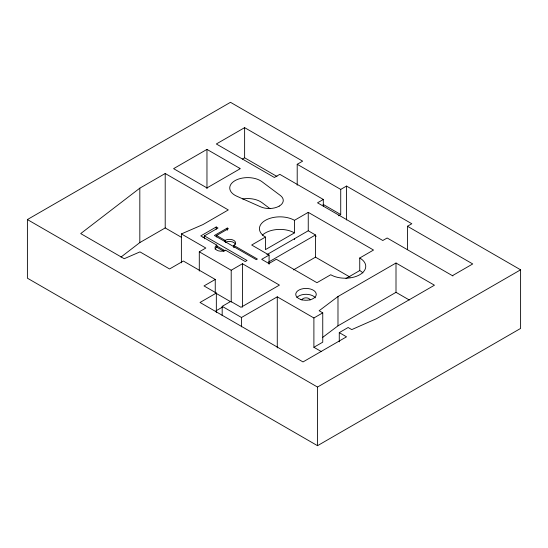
<?xml version="1.0" encoding="UTF-8"?>
<svg xmlns="http://www.w3.org/2000/svg" width="548" height="548" viewBox="0 0 548 548"><rect width="100%" height="100%" fill="white"/><g stroke="black" fill="none" stroke-linecap="round" stroke-linejoin="round"><path stroke-width="0.82" d="M181.381 262.848L181.381 233.928L202.924 224.591L228.304 209.932L165.208 173.504L139.822 188.156L80.707 233.592L124.225 258.718L139.966 251.888L169.558 268.972L183.34 261.019L215.254 279.446L215.254 292.844M121.012 257.053L139.822 242.593L165.208 227.941L181.347 237.257M339.274 341.836L339.274 332.622L348.138 327.505L351.761 329.601L376.421 318.717L434.448 285.213L396.005 263.019L337.986 296.523L319.128 310.757L322.751 312.853L322.751 342.164L313.894 347.281L313.894 317.97L277.274 296.831L241.483 317.491L222.18 306.346L222.18 315.71M322.491 337.527L337.986 325.834L396.005 292.331L409.315 300.016M27.4 219.563L230.482 102.312L520.6 269.815L520.6 328.437L317.518 445.688L27.4 278.185L27.4 219.563L317.518 387.059L520.6 269.815M206.966 149.392L173.6 168.654L206.966 187.916L240.325 168.654L206.966 149.392L206.966 188.628M297.208 185.224L297.208 164.29L302.647 161.146L244.627 127.65L216.337 143.98L274.363 177.477L279.802 174.339L323.32 199.465L323.32 206.164M242.449 159.057L244.627 157.797L276.946 176.456M239.243 168.442L239.599 168.236M204.418 235.887L218.022 228.036L216.207 226.988L200.794 235.887L216.823 245.141A6.151 3.555 0 0 0 216.823 250.169A6.151 3.555 0 0 0 225.529 250.169L245.216 261.54L247.032 260.492L204.418 235.887L204.418 238.818M203 237.551L204.466 236.702M216.59 235.482L228.372 228.68L227.283 228.05L214.412 235.482L256.3 259.663L257.389 259.033L233.777 245.408A6.151 3.555 0 0 0 233.777 240.38A6.151 3.555 0 0 0 225.07 240.38L216.59 235.482L216.59 236.948M199.294 271.068L199.294 251.806L205.822 248.039L181.381 233.928M323.32 199.465L317.518 202.815L382.792 240.497L387.148 237.99L452.929 275.966M297.208 164.29L340.726 189.416L346.528 186.067L411.808 223.748L407.452 226.262L407.452 249.71M269.082 255.067L261.684 259.334L268.938 263.526L276.336 259.252L316.95 282.7L330.732 274.747A20.516 11.844 0 0 0 359.741 274.747A20.516 11.844 0 0 0 359.741 257.998L373.524 250.039L308.25 212.35L294.468 220.31A20.516 11.844 0 0 0 265.451 220.31A20.516 11.844 0 0 0 265.451 237.058L251.676 245.018L269.082 255.067L269.082 264.28M294.468 220.31L294.468 232.873L265.451 249.621L265.451 237.058M215.254 279.446L204.007 285.933L216.337 293.05L216.337 312.634M199.294 251.806L231.208 270.233L242.449 263.739L279.439 285.097L240.997 307.291L230.77 301.386L222.18 306.346M266.903 254.649L308.25 230.776L315.497 234.969L315.497 257.156L350.014 277.089M338.554 215.796L340.726 214.535L340.726 189.416M268.479 262.115L315.497 234.969M216.337 293.05L200.02 302.475L303.01 361.933L346.528 336.815L339.274 332.622M215.974 310.846L222.502 307.079M293.461 269.883L315.497 257.156M345.959 278.514L359.741 270.561L359.741 257.998M313.894 317.97L322.751 312.853M452.422 275.671L472.732 263.951L407.452 226.262M323.025 204.315L340.726 214.535M315.497 235.804L316.223 236.222M216.912 246.031L224.995 250.696M216.823 245.141L216.823 247.237L224.077 251.422M313.894 347.281L321.142 351.467M215.974 293.262L230.482 301.64M270.041 208.678L261.869 202.561A17.947 10.364 0 0 0 242.682 198.965M396.005 263.019L396.005 292.331M346.528 186.067L346.528 219.974M337.986 296.523L337.986 325.834M317.518 387.059L317.518 445.688M308.25 212.35L308.25 230.776M294.468 238.736L294.468 239.572M277.274 296.831L277.274 347.905M244.627 127.65L244.627 157.797M242.449 263.739L242.449 307.154M241.483 317.491L241.483 326.855M233.777 245.408L233.777 247.497A6.151 3.555 0 0 0 234.044 247.34M231.208 270.233L231.208 302.058M227.283 228.05L227.283 230.249M225.07 240.38L225.07 241.778M216.207 226.988L216.207 229.187M165.208 173.504L165.208 227.941M139.822 188.156L139.822 242.593M359.741 270.561A20.516 11.844 0 0 1 362.892 272.904M262.3 235.215A20.516 11.844 0 0 1 294.468 232.873M301.9 300.105A4.103 2.37 0 0 1 305.942 297.852A4.103 2.37 0 0 1 310.086 300.037M296.838 297.55A10.254 5.925 0 0 1 306.277 294.297A10.254 5.925 0 0 1 315.395 297.845M225.358 242.319A6.151 3.555 0 0 1 235.435 244.209M215.097 249.196A6.151 3.555 0 0 1 216.823 247.237M279.213 206.103L278.576 206.452A14.049 8.11 0 0 1 260.67 206.849L236.688 196.163A17.947 10.364 0 0 1 234.996 180.648A17.947 10.364 0 0 1 261.869 181.628L280.254 195.389A14.049 8.11 0 0 1 279.213 206.103M300.626 299.4A10.254 5.925 0 0 0 316.251 294.523A10.254 5.925 0 0 0 301.112 289.145A10.254 5.925 0 0 0 300.626 299.4"/></g></svg>
